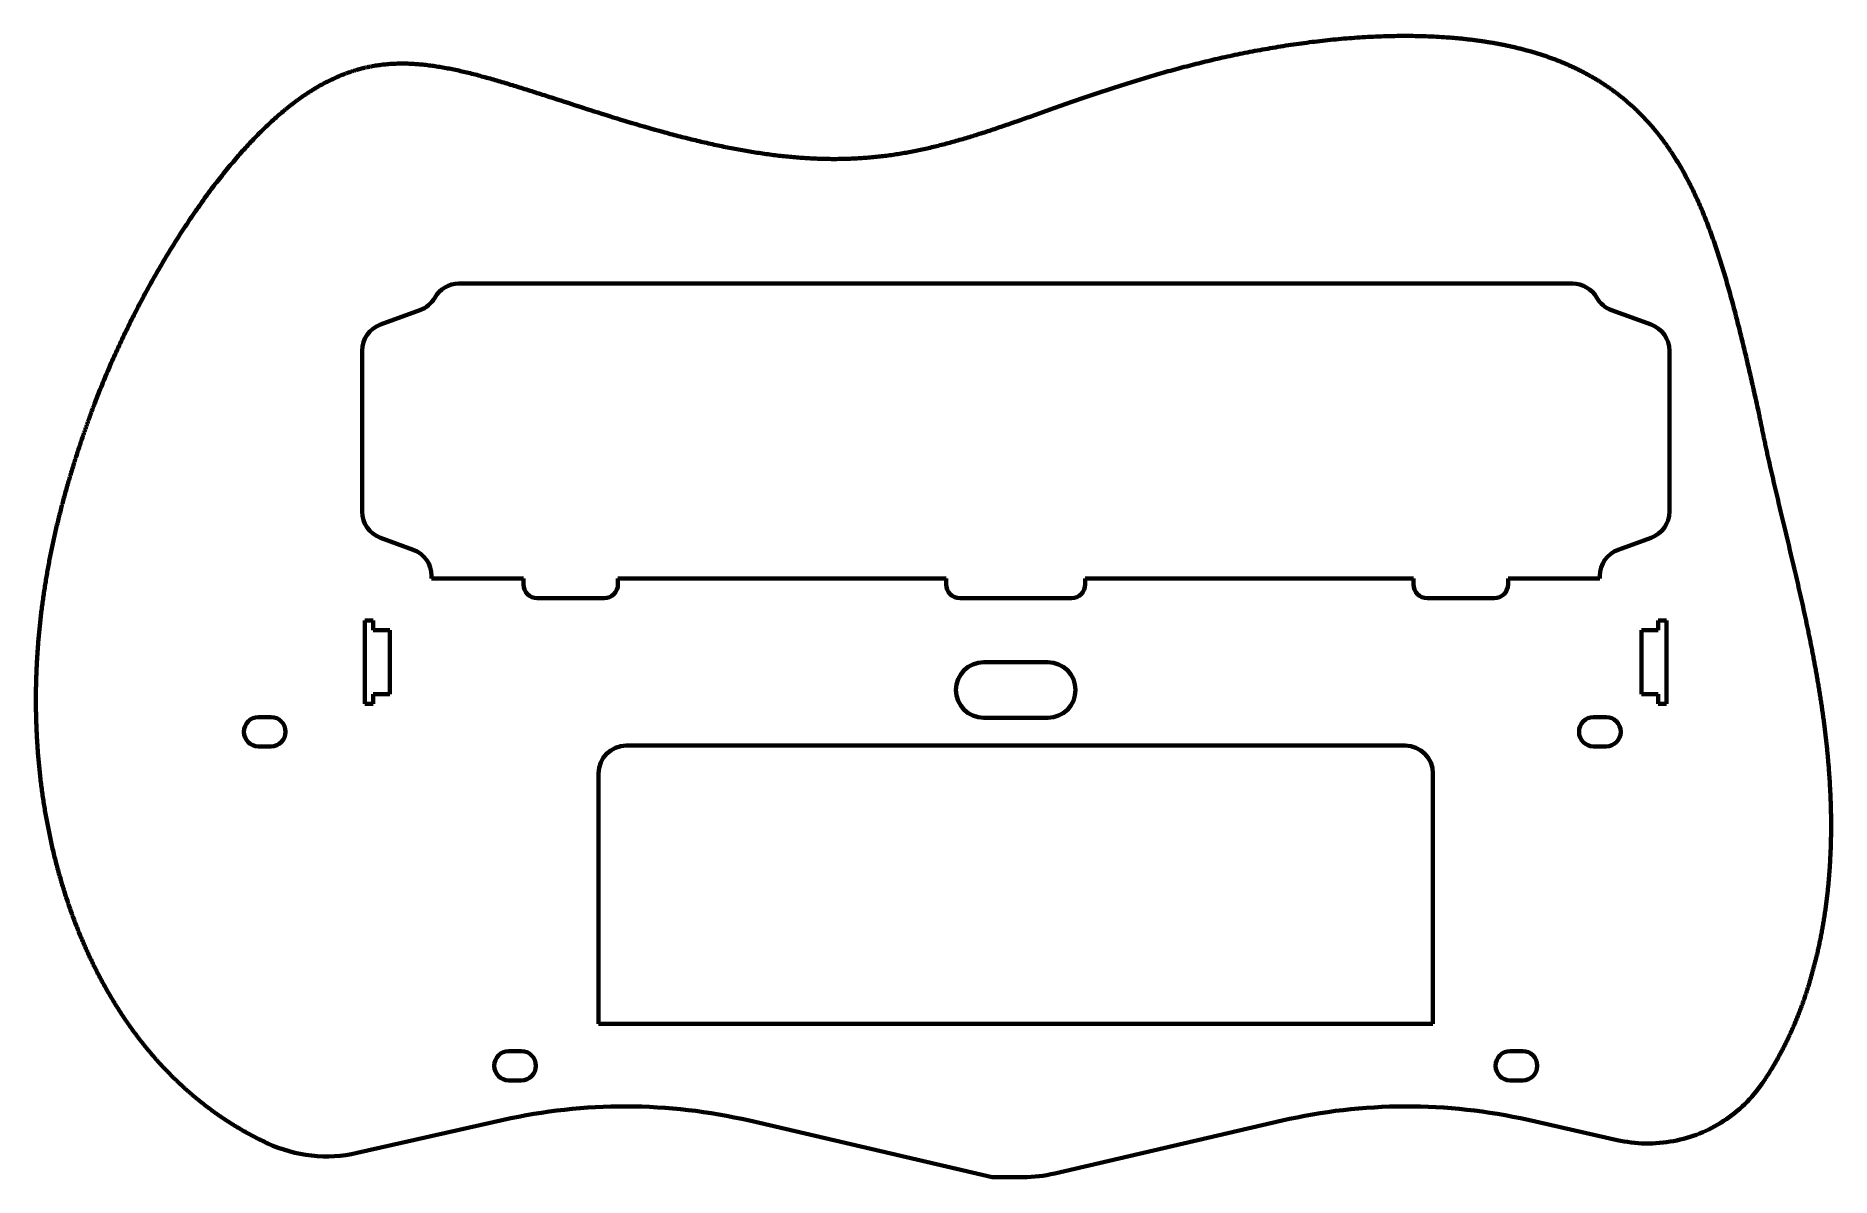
# Model space of a CAD drawing. Header units: millimetres. Extents: x -235 to 411, y -81 to 329.
import ezdxf

# ---------------------------------------------------------------- set-up
doc = ezdxf.new("R2010")
doc.units = ezdxf.units.MM
doc.header["$MEASUREMENT"] = 0
doc.layers.add('Visibile', color=7, linetype='Continuous', lineweight=0)

msp = doc.modelspace()

# ---------------------------------------------------------------- linework, layer by layer
at = {"layer": 'Visibile', "color": 7, "lineweight": 70}
for p, q in [((-82.54, 239.67), (317.87, 239.67)), ((-110.75, 224.96), (-96.51, 230.15)), ((331.84, 230.15), (346.09, 224.96)), ((-117.33, 157.77), (-117.33, 215.57)), ((352.67, 215.57), (352.67, 157.77)), ((-98.91, 144.06), (-110.75, 148.37)), ((346.09, 148.37), (334.25, 144.06)), ((-92.33, 133.67), (-92.33, 134.67)), ((-59.33, 133.67), (-92.33, 133.67)), ((-59.33, 131.67), (-59.33, 133.67)), ((-25.33, 133.67), (-25.33, 131.67)), ((92.67, 133.67), (23.67, 133.67)), ((92.67, 131.67), (92.67, 133.67)), ((142.67, 133.67), (142.67, 131.67)), ((260.67, 133.67), (217.67, 133.67)), ((260.67, 131.67), (260.67, 133.67)), ((294.67, 133.67), (294.67, 131.67)), ((327.67, 133.67), (294.67, 133.67)), ((327.67, 134.67), (327.67, 133.67)), ((-30.33, 126.67), (-54.33, 126.67)), ((137.67, 126.67), (97.67, 126.67)), ((289.67, 126.67), (265.67, 126.67)), ((-116.33, 88.67), (-116.33, 118.67)), ((-116.33, 118.67), (-113.33, 118.67)), ((-113.33, 118.67), (-113.33, 115.17)), ((348.67, 115.17), (348.67, 118.67)), ((348.67, 118.67), (351.67, 118.67)), ((351.67, 118.67), (351.67, 88.67)), ((-113.33, 115.17), (-107.33, 115.17)), ((-107.33, 115.17), (-107.33, 92.17)), ((342.67, 92.17), (342.67, 115.17)), ((342.67, 115.17), (348.67, 115.17)), ((106.17, 103.67), (129.17, 103.67)), ((-107.33, 92.17), (-113.33, 92.17)), ((-113.33, 92.17), (-113.33, 88.67)), ((348.67, 92.17), (342.67, 92.17)), ((348.67, 88.67), (348.67, 92.17)), ((-154.58, 83.92), (-150.08, 83.92)), ((-113.33, 88.67), (-116.33, 88.67)), ((325.42, 83.92), (329.92, 83.92)), ((351.67, 88.67), (348.67, 88.67)), ((129.17, 83.67), (106.17, 83.67)), ((-150.08, 73.42), (-154.58, 73.42)), ((-22.33, 73.67), (257.67, 73.67)), ((329.92, 73.42), (325.42, 73.42)), ((-32.33, -26.33), (-32.33, 63.67)), ((267.67, 63.67), (267.67, -26.33)), ((267.67, -26.33), (202.67, -26.33)), ((-64.58, -36.08), (-60.08, -36.08)), ((295.42, -36.08), (299.92, -36.08)), ((-60.08, -46.58), (-64.58, -46.58)), ((299.92, -46.58), (295.42, -46.58)), ((-119.14, -72.68), (-66.54, -60.8)), ((21.93, -61.06), (109.24, -81.33)), ((131.67, -80.04), (213.4, -61.06)), ((301.87, -60.8), (333.88, -68.03)), ((109.24, -81.33), (120.36, -81.33))]:
    msp.add_line(p, q, dxfattribs=at)
for points in [[(384.84, 193.12), (384.65, 193.98), (384.46, 194.84), (384.27, 195.7), (384.08, 196.56), (383.88, 197.42), (383.69, 198.27), (383.5, 199.13), (383.31, 199.98), (383.12, 200.83), (382.93, 201.68), (382.74, 202.53), (382.54, 203.38), (382.35, 204.22), (382.16, 205.07), (381.97, 205.91), (381.77, 206.75), (381.58, 207.59), (381.38, 208.43), (381.19, 209.27), (381, 210.11), (380.8, 210.94), (380.61, 211.78), (380.41, 212.61), (380.21, 213.44), (380.02, 214.27), (379.82, 215.09), (379.62, 215.92), (379.42, 216.75), (379.22, 217.57), (379.02, 218.39), (378.83, 219.21), (378.62, 220.03), (378.42, 220.84), (378.22, 221.66), (378.02, 222.47), (377.82, 223.29), (377.61, 224.1), (377.41, 224.9), (377.2, 225.71), (377, 226.52), (376.79, 227.32), (376.59, 228.12), (376.38, 228.92), (376.17, 229.72), (375.96, 230.52), (375.75, 231.32), (375.54, 232.11), (375.32, 232.9), (375.11, 233.69), (374.9, 234.48), (374.68, 235.26), (374.46, 236.05), (374.24, 236.83), (374.03, 237.61), (373.81, 238.39), (373.58, 239.17), (373.36, 239.94), (373.14, 240.72), (372.91, 241.49), (372.69, 242.26), (372.46, 243.02), (372.23, 243.79), (372, 244.55), (371.77, 245.31), (371.53, 246.07), (371.3, 246.83), (371.06, 247.58), (370.82, 248.33), (370.58, 249.08), (370.34, 249.83), (370.09, 250.58), (369.85, 251.32), (369.6, 252.06), (369.35, 252.8), (369.1, 253.54), (368.85, 254.27), (368.59, 255.01), (368.34, 255.74), (368.08, 256.46), (367.82, 257.19), (367.56, 257.91), (367.29, 258.63), (367.02, 259.35), (366.75, 260.06), (366.48, 260.78), (366.21, 261.49), (365.93, 262.19), (365.65, 262.9), (365.37, 263.6), (365.09, 264.3), (364.8, 265), (364.51, 265.69), (364.22, 266.38), (363.93, 267.07), (363.63, 267.76), (363.33, 268.44), (363.03, 269.12), (362.73, 269.8), (362.42, 270.47), (362.11, 271.15), (361.8, 271.82), (361.48, 272.48), (361.16, 273.15), (360.84, 273.81), (360.52, 274.46), (360.19, 275.12), (359.86, 275.77), (359.53, 276.42), (359.19, 277.06), (358.85, 277.7), (358.51, 278.34), (358.16, 278.98), (357.81, 279.61), (357.46, 280.24), (357.1, 280.87), (356.74, 281.49), (356.38, 282.11), (356.01, 282.73), (355.64, 283.34), (355.27, 283.95), (354.89, 284.56), (354.51, 285.16), (354.32, 285.46), (354.13, 285.76), (353.93, 286.06), (353.74, 286.36), (353.54, 286.65), (353.35, 286.95), (353.15, 287.24), (352.95, 287.54), (352.75, 287.83), (352.55, 288.12), (352.35, 288.42), (352.15, 288.71), (351.95, 289), (351.74, 289.28), (351.54, 289.57), (351.33, 289.86), (351.12, 290.15), (350.92, 290.43), (350.71, 290.72), (350.5, 291), (350.29, 291.28), (350.08, 291.56), (349.86, 291.85), (349.65, 292.13), (349.44, 292.4), (349.22, 292.68), (349, 292.96), (348.79, 293.24), (348.57, 293.51), (348.35, 293.79), (348.13, 294.06), (347.91, 294.33), (347.68, 294.6), (347.46, 294.87), (347.23, 295.14), (347.01, 295.41), (346.78, 295.68), (346.55, 295.95), (346.33, 296.21), (346.1, 296.48), (345.86, 296.74), (345.63, 297.01), (345.4, 297.27), (345.17, 297.53), (344.93, 297.79), (344.69, 298.05), (344.46, 298.31), (344.22, 298.56), (343.98, 298.82), (343.74, 299.08), (343.5, 299.33), (343.25, 299.58), (343.01, 299.84), (342.77, 300.09), (342.52, 300.34), (342.27, 300.59), (342.02, 300.84), (341.77, 301.08), (341.52, 301.33), (341.27, 301.57), (341.02, 301.82), (340.77, 302.06), (340.51, 302.3), (340.26, 302.55), (340, 302.79), (339.74, 303.03), (339.48, 303.26), (339.22, 303.5), (338.96, 303.74), (338.7, 303.97), (338.43, 304.21), (338.17, 304.44), (337.9, 304.67), (337.64, 304.9), (337.37, 305.13), (337.1, 305.36), (336.83, 305.59), (336.55, 305.82), (336.28, 306.04), (336.01, 306.27), (335.73, 306.49), (335.46, 306.71), (335.18, 306.94), (334.9, 307.16), (334.62, 307.38), (334.34, 307.59), (334.06, 307.81), (333.77, 308.03), (333.49, 308.24), (333.2, 308.46), (332.92, 308.67), (332.63, 308.88), (332.34, 309.09), (332.05, 309.3), (331.76, 309.51), (331.46, 309.72), (331.17, 309.93), (330.87, 310.13), (330.58, 310.34), (330.28, 310.54), (329.98, 310.74), (329.68, 310.94), (329.38, 311.14), (329.08, 311.34), (328.77, 311.54), (328.47, 311.74), (328.16, 311.93), (327.85, 312.13), (327.55, 312.32), (327.24, 312.51), (326.92, 312.7), (326.61, 312.89), (326.3, 313.08), (325.98, 313.27), (325.67, 313.46), (325.35, 313.64), (325.03, 313.83), (324.71, 314.01), (324.39, 314.19), (324.07, 314.38), (323.75, 314.56), (323.42, 314.73), (323.1, 314.91), (322.77, 315.09), (322.44, 315.26), (322.11, 315.44), (321.78, 315.61), (321.45, 315.78), (321.12, 315.96), (320.79, 316.13), (320.45, 316.29), (320.11, 316.46), (319.78, 316.63), (319.44, 316.79), (319.1, 316.96), (318.76, 317.12), (318.41, 317.28), (318.07, 317.44), (317.72, 317.6), (317.38, 317.76), (317.03, 317.92), (316.68, 318.08), (316.33, 318.23), (315.98, 318.38), (315.63, 318.54), (315.27, 318.69), (314.92, 318.84), (314.56, 318.99), (314.21, 319.14), (313.85, 319.28), (313.49, 319.43), (313.13, 319.57), (312.77, 319.72), (312.4, 319.86), (312.04, 320), (311.67, 320.14), (311.31, 320.28), (310.94, 320.42), (310.57, 320.55), (310.2, 320.69), (309.83, 320.82), (309.45, 320.96), (309.08, 321.09), (308.71, 321.22), (308.33, 321.35), (307.95, 321.48), (307.57, 321.6), (307.19, 321.73), (306.81, 321.85), (306.43, 321.98), (306.05, 322.1), (305.66, 322.22), (305.28, 322.34), (304.89, 322.46), (304.5, 322.58), (304.11, 322.7), (303.72, 322.81), (303.33, 322.93), (302.94, 323.04), (302.55, 323.15), (302.15, 323.26), (301.76, 323.37), (301.36, 323.48), (300.96, 323.59), (300.56, 323.69), (300.16, 323.8), (299.76, 323.9), (299.36, 324.01), (298.96, 324.11), (298.55, 324.21), (298.15, 324.31), (297.74, 324.41), (297.33, 324.5), (296.93, 324.6), (296.52, 324.69), (296.1, 324.79), (295.69, 324.88), (295.28, 324.97), (294.87, 325.06), (294.45, 325.15), (294.04, 325.24), (293.62, 325.32), (293.2, 325.41), (292.78, 325.49), (292.36, 325.58), (291.94, 325.66), (291.52, 325.74), (291.1, 325.82), (290.67, 325.9), (290.25, 325.97), (289.82, 326.05), (289.4, 326.13), (288.97, 326.2), (288.54, 326.27), (288.11, 326.34), (287.68, 326.42), (287.25, 326.48), (286.82, 326.55), (286.38, 326.62), (285.95, 326.69), (285.52, 326.75), (285.08, 326.82), (284.64, 326.88), (284.21, 326.94), (283.77, 327), (283.33, 327.06), (282.89, 327.12), (282.45, 327.18), (282.01, 327.23), (281.56, 327.29), (281.12, 327.34), (280.68, 327.39), (280.23, 327.44), (279.79, 327.49), (279.34, 327.54), (278.89, 327.59), (278.44, 327.64), (278, 327.69), (277.55, 327.73), (277.1, 327.77), (276.65, 327.82), (276.19, 327.86), (275.74, 327.9), (275.29, 327.94), (274.83, 327.98), (274.38, 328.02), (273.93, 328.05), (273.47, 328.09), (273.01, 328.12), (272.56, 328.15), (271.64, 328.22), (270.72, 328.28), (269.8, 328.33), (268.88, 328.38), (267.95, 328.43), (267.02, 328.47), (266.09, 328.51), (265.16, 328.54), (264.23, 328.57), (263.29, 328.6), (262.35, 328.62), (261.41, 328.64), (260.47, 328.65), (259.53, 328.66), (258.58, 328.67), (257.64, 328.67), (256.69, 328.67), (255.74, 328.66), (254.79, 328.65), (253.84, 328.64), (252.89, 328.62), (251.94, 328.6), (250.98, 328.57), (250.03, 328.55), (249.07, 328.51), (248.11, 328.48), (247.16, 328.44), (246.2, 328.39), (245.24, 328.35), (244.28, 328.3), (243.32, 328.24), (242.36, 328.19), (241.4, 328.13), (240.44, 328.06), (239.48, 328), (238.52, 327.92), (237.56, 327.85), (236.6, 327.77), (235.65, 327.69), (234.69, 327.61), (233.73, 327.52), (232.77, 327.43), (231.81, 327.34), (230.86, 327.24), (229.9, 327.14), (228.94, 327.04), (227.99, 326.94), (227.04, 326.83), (226.08, 326.72), (225.13, 326.6), (224.18, 326.49), (223.23, 326.37), (222.28, 326.24), (221.34, 326.12), (220.39, 325.99), (219.45, 325.86), (218.5, 325.73), (217.56, 325.59), (216.62, 325.45), (215.69, 325.31), (214.75, 325.17), (213.81, 325.02), (212.88, 324.87), (211.95, 324.72), (211.02, 324.57), (210.09, 324.41), (209.17, 324.25), (208.24, 324.09), (207.32, 323.93), (206.4, 323.77), (205.49, 323.6), (204.57, 323.43), (203.66, 323.26), (202.75, 323.09), (201.84, 322.91), (200.94, 322.73), (200.03, 322.55), (199.13, 322.37), (198.23, 322.19), (197.34, 322.01), (196.44, 321.82), (195.55, 321.63), (194.66, 321.44), (193.78, 321.25), (192.89, 321.05), (192.01, 320.86), (191.13, 320.66), (190.26, 320.46), (189.38, 320.26), (188.51, 320.06), (187.65, 319.85), (186.78, 319.65), (185.92, 319.44), (185.06, 319.23), (184.2, 319.02), (183.35, 318.81), (182.5, 318.6), (181.65, 318.38), (180.8, 318.17), (179.96, 317.95), (179.12, 317.74), (178.28, 317.52), (177.44, 317.3), (176.61, 317.07), (175.78, 316.85), (174.96, 316.63), (174.13, 316.4), (173.31, 316.18), (172.49, 315.95), (171.68, 315.72), (170.87, 315.5), (170.06, 315.27), (169.25, 315.04), (168.45, 314.8), (167.65, 314.57), (166.85, 314.34), (166.05, 314.11), (165.26, 313.87), (164.47, 313.64), (163.68, 313.4), (162.9, 313.16), (162.12, 312.93), (161.34, 312.69), (160.57, 312.45), (159.79, 312.21), (159.02, 311.97), (158.25, 311.73), (157.49, 311.49), (156.73, 311.25), (155.97, 311.01), (155.21, 310.77), (154.46, 310.53), (153.71, 310.29), (152.96, 310.04), (152.22, 309.8), (151.47, 309.56), (150.73, 309.31), (150, 309.07), (149.26, 308.83), (148.53, 308.58), (147.8, 308.34), (147.07, 308.1), (146.35, 307.85), (145.63, 307.61), (144.91, 307.37), (144.19, 307.12), (143.48, 306.88), (142.77, 306.64), (142.06, 306.39), (141.35, 306.15), (140.65, 305.91), (139.95, 305.67), (139.25, 305.42), (138.55, 305.18), (137.86, 304.94), (137.17, 304.7), (136.48, 304.46), (135.79, 304.22), (135.1, 303.98), (134.42, 303.74), (133.74, 303.5), (133.07, 303.26), (132.39, 303.02), (131.72, 302.78), (131.05, 302.55), (130.38, 302.31), (129.71, 302.08), (129.05, 301.84), (128.39, 301.61), (127.73, 301.37), (127.07, 301.14), (126.41, 300.91), (125.76, 300.68), (125.11, 300.45), (124.46, 300.22), (123.81, 299.99), (123.17, 299.76), (122.52, 299.53), (121.88, 299.31), (121.24, 299.08), (120.6, 298.86), (119.97, 298.63), (119.33, 298.41), (118.7, 298.19), (118.07, 297.97), (117.44, 297.75), (116.81, 297.53), (116.19, 297.32), (115.56, 297.1), (114.94, 296.89), (114.32, 296.67), (113.7, 296.46), (113.08, 296.25), (112.47, 296.04), (111.85, 295.83), (111.24, 295.63), (110.63, 295.42), (110.01, 295.22), (109.41, 295.01), (108.8, 294.81), (108.19, 294.61), (107.58, 294.41), (106.98, 294.22), (106.38, 294.02), (105.78, 293.83), (105.17, 293.63), (104.58, 293.44), (103.98, 293.25), (103.38, 293.07), (102.78, 292.88), (102.19, 292.69), (101.59, 292.51), (101, 292.33), (100.41, 292.15), (99.81, 291.97), (99.22, 291.8), (98.63, 291.62), (98.04, 291.45), (97.45, 291.28), (96.87, 291.11), (96.28, 290.94), (95.69, 290.77), (95.1, 290.61), (94.52, 290.45), (93.93, 290.29), (93.35, 290.13), (92.77, 289.97), (92.18, 289.82), (91.6, 289.67), (91.02, 289.52), (90.43, 289.37), (89.85, 289.22), (89.27, 289.07), (88.69, 288.93), (88.11, 288.79), (87.52, 288.65), (86.94, 288.52), (86.36, 288.38), (85.78, 288.25), (85.2, 288.12), (84.62, 287.99), (84.04, 287.86), (83.46, 287.74), (82.88, 287.62), (82.3, 287.5), (81.72, 287.38), (81.14, 287.26), (80.56, 287.15), (79.97, 287.04), (79.39, 286.93), (78.81, 286.82), (78.23, 286.72), (77.65, 286.62), (77.07, 286.52), (76.48, 286.42), (75.9, 286.32), (75.32, 286.23), (74.73, 286.14), (74.15, 286.05), (73.57, 285.96), (72.98, 285.88), (72.4, 285.8), (71.81, 285.72), (71.22, 285.64), (70.64, 285.57), (70.05, 285.49), (69.46, 285.42), (68.87, 285.36), (68.28, 285.29), (67.69, 285.23), (67.1, 285.17), (66.51, 285.11), (65.92, 285.05), (65.33, 285), (64.73, 284.95), (64.14, 284.9), (63.54, 284.85), (62.95, 284.81), (62.35, 284.77), (61.75, 284.73), (61.15, 284.69), (60.56, 284.66), (59.96, 284.63), (59.35, 284.6), (58.75, 284.57), (58.15, 284.55), (57.55, 284.53), (56.94, 284.51), (56.34, 284.49), (55.73, 284.47), (55.12, 284.46), (54.51, 284.45), (53.9, 284.45), (53.29, 284.44), (52.68, 284.44), (52.07, 284.44), (51.45, 284.44), (50.84, 284.45), (50.22, 284.45), (49.61, 284.46), (48.99, 284.48), (48.37, 284.49), (47.75, 284.51), (47.13, 284.53), (46.51, 284.55), (45.88, 284.58), (45.26, 284.6), (44.63, 284.63), (44.01, 284.66), (43.38, 284.7), (42.75, 284.73), (42.12, 284.77), (41.49, 284.82), (40.86, 284.86), (40.22, 284.91), (39.59, 284.95), (38.95, 285), (38.32, 285.06), (37.68, 285.11), (37.04, 285.17), (36.4, 285.23), (35.76, 285.29), (35.12, 285.36), (34.47, 285.43), (33.83, 285.5), (33.18, 285.57), (32.53, 285.64), (31.89, 285.72), (31.24, 285.8), (30.59, 285.88), (29.94, 285.96), (29.29, 286.05), (28.63, 286.14), (27.98, 286.23), (27.32, 286.32), (26.67, 286.41), (26.01, 286.51), (25.35, 286.61), (24.69, 286.71), (24.03, 286.81), (23.37, 286.92), (22.71, 287.02), (22.05, 287.13), (21.38, 287.24), (20.72, 287.36), (20.05, 287.47), (19.39, 287.59), (18.72, 287.71), (18.05, 287.83), (17.38, 287.96), (16.71, 288.08), (16.04, 288.21), (15.37, 288.34), (14.7, 288.47), (14.02, 288.61), (13.35, 288.74), (12.67, 288.88), (12, 289.02), (11.32, 289.16), (10.65, 289.3), (9.97, 289.45), (9.29, 289.59), (8.61, 289.74), (7.93, 289.89), (7.25, 290.04), (6.57, 290.2), (5.89, 290.35), (5.21, 290.51), (4.53, 290.67), (3.85, 290.83), (3.16, 290.99), (2.48, 291.16), (1.8, 291.32), (1.11, 291.49), (0.43, 291.66), (-0.26, 291.83), (-0.94, 292), (-1.63, 292.17), (-2.31, 292.35), (-3, 292.52), (-3.69, 292.7), (-4.37, 292.88), (-5.06, 293.06), (-5.75, 293.24), (-6.43, 293.43), (-7.12, 293.61), (-7.81, 293.8), (-8.5, 293.98), (-9.19, 294.17), (-10.56, 294.55), (-11.94, 294.93), (-13.31, 295.32), (-14.69, 295.72), (-16.07, 296.11), (-17.44, 296.52), (-18.81, 296.92), (-20.19, 297.33), (-21.56, 297.74), (-22.93, 298.15), (-24.3, 298.57), (-25.67, 298.99), (-27.04, 299.41), (-28.4, 299.84), (-29.76, 300.26), (-31.12, 300.69), (-32.48, 301.12), (-33.84, 301.55), (-35.19, 301.98), (-36.54, 302.41), (-37.89, 302.84), (-39.23, 303.27), (-40.57, 303.71), (-41.9, 304.14), (-43.24, 304.57), (-44.57, 305), (-45.89, 305.43), (-47.21, 305.85), (-48.53, 306.28), (-49.18, 306.49), (-49.84, 306.7), (-50.49, 306.91), (-51.14, 307.12), (-51.8, 307.33), (-52.45, 307.54), (-53.1, 307.75), (-53.74, 307.96), (-54.39, 308.16), (-55.04, 308.37), (-55.68, 308.57), (-56.32, 308.78), (-56.96, 308.98), (-57.6, 309.18), (-58.24, 309.38), (-58.88, 309.58), (-59.52, 309.78), (-60.15, 309.98), (-60.78, 310.18), (-61.41, 310.37), (-62.05, 310.57), (-62.67, 310.76), (-63.3, 310.96), (-63.93, 311.15), (-64.55, 311.34), (-65.17, 311.52), (-65.8, 311.71), (-66.42, 311.9), (-67.03, 312.08), (-67.65, 312.26), (-68.27, 312.44), (-68.88, 312.62), (-69.49, 312.8), (-70.1, 312.97), (-70.71, 313.15), (-71.32, 313.32), (-71.93, 313.49), (-72.53, 313.66), (-73.14, 313.83), (-73.74, 313.99), (-74.34, 314.15), (-74.93, 314.31), (-75.53, 314.47), (-76.13, 314.63), (-76.72, 314.78), (-77.31, 314.93), (-77.9, 315.08), (-78.49, 315.23), (-79.08, 315.38), (-79.67, 315.52), (-80.25, 315.66), (-80.83, 315.8), (-81.42, 315.93), (-82, 316.06), (-82.57, 316.19), (-83.15, 316.32), (-83.73, 316.44), (-84.3, 316.57), (-84.87, 316.68), (-85.45, 316.8), (-86.02, 316.91), (-86.58, 317.02), (-87.15, 317.13), (-87.72, 317.24), (-88.28, 317.34), (-88.84, 317.43), (-89.4, 317.53), (-89.96, 317.62), (-90.52, 317.71), (-91.08, 317.79), (-91.64, 317.88), (-92.19, 317.95), (-92.75, 318.03), (-93.3, 318.1), (-93.85, 318.17), (-94.4, 318.23), (-94.95, 318.29), (-95.5, 318.35), (-96.04, 318.4), (-96.59, 318.45), (-97.13, 318.5), (-97.67, 318.54), (-98.22, 318.58), (-98.76, 318.61), (-99.3, 318.64), (-99.83, 318.67), (-100.37, 318.69), (-100.91, 318.71), (-101.44, 318.72), (-101.98, 318.73), (-102.51, 318.73), (-103.04, 318.74), (-103.58, 318.73), (-104.11, 318.73), (-104.64, 318.71), (-105.17, 318.7), (-105.69, 318.68), (-106.22, 318.65), (-106.75, 318.62), (-107.27, 318.59), (-107.8, 318.55), (-108.32, 318.51), (-108.85, 318.46), (-109.37, 318.41), (-109.89, 318.35), (-110.41, 318.29), (-110.93, 318.22), (-111.46, 318.15), (-111.97, 318.07), (-112.49, 317.99), (-113.01, 317.9), (-113.53, 317.81), (-114.05, 317.72), (-114.31, 317.67), (-114.57, 317.62), (-114.82, 317.56), (-115.08, 317.51), (-115.34, 317.46), (-115.6, 317.4), (-115.86, 317.34), (-116.11, 317.28), (-116.37, 317.22), (-116.63, 317.16), (-116.89, 317.1), (-117.14, 317.04), (-117.4, 316.97), (-117.66, 316.91), (-117.92, 316.84), (-118.17, 316.77), (-118.43, 316.7), (-118.69, 316.63), (-118.94, 316.56), (-119.2, 316.48), (-119.46, 316.41), (-119.71, 316.33), (-119.97, 316.25), (-120.23, 316.17), (-120.48, 316.09), (-120.74, 316.01), (-121, 315.93), (-121.25, 315.84), (-121.51, 315.76), (-121.76, 315.67), (-122.02, 315.58), (-122.28, 315.49), (-122.53, 315.4), (-122.79, 315.31), (-123.04, 315.22), (-123.3, 315.12), (-123.55, 315.03), (-123.81, 314.93), (-124.06, 314.83), (-124.32, 314.73), (-124.58, 314.63), (-124.83, 314.53), (-125.09, 314.42), (-125.34, 314.32), (-125.6, 314.21), (-125.85, 314.1), (-126.11, 313.99), (-126.36, 313.88), (-126.62, 313.77), (-126.87, 313.65), (-127.13, 313.54), (-127.38, 313.42), (-127.64, 313.31), (-127.89, 313.19), (-128.15, 313.07), (-128.4, 312.95), (-128.66, 312.82), (-128.91, 312.7), (-129.17, 312.57), (-129.42, 312.45), (-129.68, 312.32), (-129.93, 312.19), (-130.19, 312.06), (-130.44, 311.93), (-130.7, 311.79), (-130.95, 311.66), (-131.2, 311.52), (-131.46, 311.38), (-131.71, 311.24), (-131.97, 311.1), (-132.22, 310.96), (-132.48, 310.82), (-132.73, 310.68), (-132.99, 310.53), (-133.24, 310.38), (-133.5, 310.23), (-133.75, 310.08), (-134, 309.93), (-134.26, 309.78), (-134.51, 309.63), (-134.77, 309.47), (-135.02, 309.32), (-135.28, 309.16), (-135.53, 309), (-135.79, 308.84), (-136.04, 308.68), (-136.29, 308.52), (-136.55, 308.35), (-136.8, 308.19), (-137.06, 308.02), (-137.31, 307.85), (-137.57, 307.68), (-137.82, 307.51), (-138.07, 307.34), (-138.33, 307.16), (-138.58, 306.99), (-138.84, 306.81), (-139.09, 306.64), (-139.35, 306.46), (-139.6, 306.28), (-139.85, 306.1), (-140.11, 305.91), (-140.36, 305.73), (-140.62, 305.54), (-140.87, 305.36), (-141.12, 305.17), (-141.38, 304.98), (-141.63, 304.79), (-141.89, 304.6), (-142.14, 304.41), (-142.39, 304.21), (-142.65, 304.02), (-142.9, 303.82), (-143.15, 303.62), (-143.41, 303.42), (-143.66, 303.22), (-143.92, 303.02), (-144.17, 302.82), (-144.42, 302.61), (-144.68, 302.41), (-144.93, 302.2), (-145.18, 301.99), (-145.44, 301.78), (-145.69, 301.57), (-146.2, 301.15), (-146.7, 300.72), (-147.21, 300.28), (-147.71, 299.84), (-148.22, 299.4), (-148.73, 298.95), (-149.23, 298.5), (-149.74, 298.04), (-150.24, 297.57), (-150.75, 297.1), (-151.25, 296.63), (-151.76, 296.15), (-152.26, 295.67), (-152.76, 295.18), (-153.27, 294.69), (-153.77, 294.2), (-154.27, 293.69), (-154.77, 293.19), (-155.27, 292.68), (-155.78, 292.16), (-156.28, 291.65), (-156.78, 291.12), (-157.28, 290.6), (-157.78, 290.06), (-158.28, 289.53), (-158.78, 288.99), (-159.27, 288.44), (-159.77, 287.89), (-160.27, 287.34), (-160.77, 286.78), (-161.26, 286.22), (-161.76, 285.66), (-162.25, 285.09), (-162.75, 284.52), (-163.24, 283.94), (-163.73, 283.36), (-164.23, 282.77), (-164.72, 282.19), (-165.21, 281.59), (-165.7, 281), (-166.19, 280.4), (-166.68, 279.79), (-167.17, 279.19), (-167.66, 278.57), (-168.14, 277.96), (-168.63, 277.34), (-169.12, 276.72), (-169.6, 276.1), (-170.09, 275.47), (-170.57, 274.83), (-171.05, 274.2), (-171.53, 273.56), (-172.01, 272.92), (-172.49, 272.27), (-172.97, 271.63), (-173.45, 270.97), (-173.93, 270.32), (-174.4, 269.66), (-174.88, 269), (-175.35, 268.34), (-175.83, 267.67), (-176.3, 267), (-176.77, 266.33), (-177.24, 265.65), (-177.71, 264.97), (-178.17, 264.29), (-178.64, 263.61), (-179.11, 262.92), (-179.57, 262.23), (-180.03, 261.54), (-180.5, 260.84), (-180.96, 260.15), (-181.42, 259.45), (-181.88, 258.74), (-182.33, 258.04), (-182.79, 257.33), (-183.24, 256.62), (-183.7, 255.91), (-184.15, 255.2), (-184.6, 254.48), (-185.05, 253.76), (-185.5, 253.04), (-185.94, 252.32), (-186.39, 251.59), (-186.83, 250.87), (-187.27, 250.14), (-187.71, 249.41), (-188.15, 248.68), (-188.59, 247.94), (-189.03, 247.2), (-189.46, 246.47), (-189.9, 245.73), (-190.33, 244.98), (-190.76, 244.24), (-191.19, 243.49), (-191.61, 242.75), (-192.04, 242), (-192.46, 241.25), (-192.88, 240.5), (-193.3, 239.74), (-193.72, 238.99), (-194.14, 238.23), (-194.55, 237.48), (-194.97, 236.72), (-195.38, 235.96), (-195.79, 235.2), (-196.19, 234.44), (-196.6, 233.67), (-197, 232.91), (-197.41, 232.14), (-197.81, 231.38), (-198.2, 230.61), (-198.6, 229.84), (-199, 229.07), (-199.39, 228.3), (-199.78, 227.53), (-200.17, 226.75), (-200.55, 225.98), (-200.94, 225.21), (-201.32, 224.43), (-201.7, 223.66), (-202.08, 222.88), (-202.46, 222.1), (-202.83, 221.32), (-203.2, 220.55), (-203.57, 219.77), (-203.94, 218.99), (-204.31, 218.21), (-204.67, 217.43), (-205.03, 216.65), (-205.39, 215.86), (-205.75, 215.08), (-206.1, 214.3), (-206.45, 213.52), (-206.81, 212.73), (-207.15, 211.95), (-207.5, 211.17), (-207.84, 210.38), (-208.18, 209.6), (-208.52, 208.81), (-208.86, 208.03), (-209.19, 207.24), (-209.53, 206.46), (-209.86, 205.67), (-210.18, 204.89), (-210.51, 204.1), (-210.83, 203.32), (-211.15, 202.53), (-211.47, 201.75), (-211.79, 200.96), (-212.1, 200.18), (-212.41, 199.39), (-212.72, 198.6), (-213.02, 197.82), (-213.33, 197.03)], [(-213.33, 197.03), (-213.51, 196.53), (-213.7, 196.03), (-213.89, 195.53), (-214.07, 195.03), (-214.26, 194.53), (-214.44, 194.02), (-214.63, 193.52), (-214.81, 193.02), (-214.99, 192.51), (-215.18, 192.01), (-215.36, 191.5), (-215.54, 191), (-215.72, 190.49), (-215.9, 189.98), (-216.08, 189.47), (-216.26, 188.96), (-216.44, 188.45), (-216.62, 187.94), (-216.8, 187.43), (-216.98, 186.92), (-217.16, 186.41), (-217.33, 185.9), (-217.51, 185.39), (-217.69, 184.87), (-217.86, 184.36), (-218.04, 183.84), (-218.21, 183.33), (-218.39, 182.81), (-218.56, 182.3), (-218.73, 181.78), (-218.9, 181.26), (-219.07, 180.74), (-219.25, 180.22), (-219.42, 179.7), (-219.59, 179.18), (-219.75, 178.66), (-219.92, 178.14), (-220.09, 177.62), (-220.26, 177.1), (-220.42, 176.57), (-220.59, 176.05), (-220.76, 175.52), (-220.92, 175), (-221.08, 174.47), (-221.25, 173.95), (-221.41, 173.42), (-221.57, 172.89), (-221.73, 172.36), (-221.89, 171.83), (-222.05, 171.3), (-222.21, 170.77), (-222.37, 170.24), (-222.53, 169.71), (-222.68, 169.18), (-222.84, 168.64), (-222.99, 168.11), (-223.15, 167.58), (-223.3, 167.04), (-223.46, 166.51), (-223.61, 165.97), (-223.76, 165.43), (-223.91, 164.9), (-224.06, 164.36), (-224.21, 163.82), (-224.36, 163.28), (-224.5, 162.74), (-224.65, 162.2), (-224.8, 161.66), (-224.94, 161.12), (-225.09, 160.57), (-225.23, 160.03), (-225.37, 159.49), (-225.51, 158.94), (-225.65, 158.4), (-225.79, 157.85), (-225.93, 157.31), (-226.07, 156.76), (-226.21, 156.21), (-226.34, 155.66), (-226.48, 155.12), (-226.61, 154.57), (-226.75, 154.02), (-226.88, 153.47), (-227.01, 152.91), (-227.14, 152.36), (-227.27, 151.81), (-227.4, 151.26), (-227.53, 150.7), (-227.65, 150.15), (-227.78, 149.59), (-227.9, 149.04), (-228.03, 148.48), (-228.15, 147.93), (-228.27, 147.37), (-228.39, 146.81), (-228.51, 146.25), (-228.63, 145.69), (-228.75, 145.13), (-228.87, 144.57), (-228.98, 144.01), (-229.1, 143.45), (-229.21, 142.89), (-229.32, 142.32), (-229.44, 141.76), (-229.55, 141.2), (-229.66, 140.63), (-229.77, 140.07), (-229.87, 139.5), (-229.98, 138.94), (-230.09, 138.37), (-230.19, 137.8), (-230.29, 137.23), (-230.39, 136.66), (-230.5, 136.1), (-230.6, 135.53), (-230.69, 134.95), (-230.79, 134.38), (-230.89, 133.81), (-230.98, 133.24), (-231.08, 132.67), (-231.17, 132.1), (-231.26, 131.52), (-231.35, 130.95), (-231.44, 130.37), (-231.53, 129.8), (-231.62, 129.22), (-231.71, 128.65), (-231.79, 128.07), (-231.88, 127.49), (-231.96, 126.91), (-232.04, 126.33), (-232.12, 125.76), (-232.2, 125.18), (-232.28, 124.6), (-232.35, 124.02), (-232.43, 123.43), (-232.5, 122.85), (-232.58, 122.27), (-232.65, 121.69), (-232.72, 121.11), (-232.79, 120.52), (-232.86, 119.94), (-232.92, 119.35), (-232.99, 118.77), (-233.05, 118.18), (-233.12, 117.6), (-233.18, 117.01), (-233.24, 116.42), (-233.3, 115.84), (-233.36, 115.25), (-233.42, 114.66), (-233.47, 114.07), (-233.52, 113.48), (-233.58, 112.9), (-233.63, 112.31), (-233.68, 111.72), (-233.73, 111.12), (-233.78, 110.53), (-233.82, 109.94), (-233.87, 109.35), (-233.91, 108.76), (-233.95, 108.17), (-234, 107.57), (-234.04, 106.98), (-234.07, 106.39), (-234.11, 105.79), (-234.15, 105.2), (-234.18, 104.6), (-234.21, 104.01), (-234.25, 103.41), (-234.28, 102.81), (-234.31, 102.22), (-234.33, 101.62), (-234.36, 101.03), (-234.38, 100.43), (-234.41, 99.83), (-234.43, 99.23), (-234.45, 98.63), (-234.47, 98.04), (-234.49, 97.44), (-234.5, 96.84), (-234.52, 96.24), (-234.53, 95.64), (-234.55, 95.04), (-234.56, 94.44), (-234.57, 93.84), (-234.57, 93.24), (-234.58, 92.64), (-234.59, 92.03), (-234.59, 91.43), (-234.59, 90.83), (-234.59, 90.23), (-234.59, 89.63), (-234.59, 89.03), (-234.59, 88.42), (-234.58, 87.82), (-234.58, 87.22), (-234.57, 86.61), (-234.56, 86.01), (-234.55, 85.41), (-234.54, 84.8), (-234.52, 84.2), (-234.51, 83.6), (-234.49, 82.99), (-234.47, 82.39), (-234.45, 81.78), (-234.43, 81.18), (-234.41, 80.57), (-234.39, 79.97), (-234.36, 79.36), (-234.33, 78.76), (-234.3, 78.15), (-234.27, 77.55), (-234.24, 76.94), (-234.21, 76.34), (-234.18, 75.73), (-234.14, 75.13), (-234.1, 74.52), (-234.06, 73.92), (-234.02, 73.31), (-233.98, 72.7), (-233.94, 72.1), (-233.89, 71.49), (-233.84, 70.89), (-233.8, 70.28), (-233.75, 69.68), (-233.7, 69.07), (-233.64, 68.46), (-233.59, 67.86), (-233.53, 67.25), (-233.47, 66.65), (-233.42, 66.04), (-233.35, 65.44), (-233.29, 64.83), (-233.23, 64.23), (-233.16, 63.62), (-233.1, 63.02), (-233.03, 62.41), (-232.96, 61.81), (-232.89, 61.2), (-232.81, 60.6), (-232.74, 59.99), (-232.66, 59.39), (-232.58, 58.78), (-232.51, 58.18), (-232.42, 57.58), (-232.34, 56.97), (-232.26, 56.37), (-232.17, 55.77), (-232.08, 55.16), (-232, 54.56), (-231.9, 53.96), (-231.81, 53.35), (-231.72, 52.75), (-231.62, 52.15), (-231.53, 51.55), (-231.43, 50.95), (-231.33, 50.35), (-231.23, 49.74), (-231.12, 49.14), (-231.02, 48.54), (-230.91, 47.94), (-230.8, 47.34), (-230.69, 46.74), (-230.58, 46.14), (-230.47, 45.55), (-230.35, 44.95), (-230.24, 44.35), (-230.12, 43.75), (-230, 43.15), (-229.88, 42.56), (-229.76, 41.96), (-229.63, 41.36), (-229.5, 40.77), (-229.38, 40.17), (-229.25, 39.58), (-229.12, 38.98), (-228.98, 38.39), (-228.85, 37.79), (-228.71, 37.2), (-228.58, 36.61), (-228.44, 36.02), (-228.3, 35.42), (-228.15, 34.83), (-228.01, 34.24), (-227.86, 33.65), (-227.71, 33.06), (-227.57, 32.47), (-227.41, 31.88), (-227.26, 31.29), (-227.11, 30.71), (-226.95, 30.12), (-226.79, 29.53), (-226.64, 28.95), (-226.47, 28.36), (-226.31, 27.78), (-226.15, 27.19), (-225.98, 26.61), (-225.81, 26.02), (-225.65, 25.44), (-225.47, 24.86), (-225.3, 24.28), (-225.13, 23.7), (-224.95, 23.12), (-224.77, 22.54), (-224.6, 21.96), (-224.41, 21.38), (-224.23, 20.81), (-224.05, 20.23), (-223.86, 19.65), (-223.67, 19.08), (-223.49, 18.51), (-223.29, 17.93), (-223.1, 17.36), (-222.91, 16.79), (-222.71, 16.22), (-222.51, 15.65), (-222.31, 15.08), (-222.11, 14.51), (-221.91, 13.94), (-221.71, 13.37), (-221.5, 12.81), (-221.29, 12.24), (-221.08, 11.68), (-220.87, 11.11), (-220.66, 10.55), (-220.44, 9.99), (-220.23, 9.43), (-220.01, 8.87), (-219.79, 8.31), (-219.57, 7.75), (-219.34, 7.19), (-219.12, 6.63), (-218.89, 6.08), (-218.66, 5.52), (-218.43, 4.97), (-218.2, 4.42), (-217.97, 3.87), (-217.73, 3.31), (-217.5, 2.77), (-217.38, 2.49), (-217.26, 2.22), (-217.14, 1.94), (-217.02, 1.67), (-216.9, 1.4), (-216.78, 1.12), (-216.66, 0.85), (-216.53, 0.58), (-216.41, 0.3), (-216.29, 0.03), (-216.16, -0.24), (-216.04, -0.51), (-215.92, -0.78), (-215.79, -1.05), (-215.67, -1.33), (-215.54, -1.6), (-215.42, -1.87), (-215.29, -2.14), (-215.16, -2.41), (-215.04, -2.68), (-214.91, -2.94), (-214.78, -3.21), (-214.65, -3.48), (-214.52, -3.75), (-214.39, -4.02), (-214.26, -4.29), (-214.13, -4.55), (-214, -4.82), (-213.87, -5.09), (-213.74, -5.36), (-213.61, -5.62), (-213.48, -5.89), (-213.34, -6.15), (-213.21, -6.42), (-213.08, -6.68), (-212.94, -6.95), (-212.81, -7.21), (-212.67, -7.48), (-212.54, -7.74), (-212.4, -8.01), (-212.27, -8.27), (-212.13, -8.53), (-211.99, -8.8), (-211.86, -9.06), (-211.72, -9.32), (-211.58, -9.58), (-211.44, -9.84), (-211.3, -10.11), (-211.16, -10.37), (-211.02, -10.63), (-210.88, -10.89), (-210.74, -11.15), (-210.6, -11.41), (-210.46, -11.67), (-210.32, -11.93), (-210.17, -12.19), (-210.03, -12.44), (-209.89, -12.7), (-209.74, -12.96), (-209.6, -13.22), (-209.45, -13.48), (-209.31, -13.73), (-209.16, -13.99), (-209.02, -14.25), (-208.87, -14.5), (-208.72, -14.76), (-208.58, -15.01), (-208.43, -15.27), (-208.28, -15.52), (-208.13, -15.78), (-207.98, -16.03), (-207.83, -16.28), (-207.68, -16.54), (-207.53, -16.79), (-207.38, -17.04), (-207.23, -17.3), (-207.08, -17.55), (-206.93, -17.8), (-206.78, -18.05), (-206.62, -18.3), (-206.47, -18.55), (-206.32, -18.8), (-206.16, -19.05), (-206.01, -19.3), (-205.85, -19.55), (-205.7, -19.8), (-205.54, -20.05), (-205.38, -20.3), (-205.23, -20.54), (-205.07, -20.79), (-204.91, -21.04), (-204.75, -21.29), (-204.6, -21.53), (-204.44, -21.78), (-204.28, -22.02), (-204.12, -22.27), (-203.96, -22.51), (-203.8, -22.76), (-203.64, -23), (-203.47, -23.25), (-203.31, -23.49), (-203.15, -23.73), (-202.99, -23.98), (-202.82, -24.22), (-202.66, -24.46), (-202.5, -24.7), (-202.33, -24.94), (-202.17, -25.18), (-202, -25.42), (-201.84, -25.66), (-201.67, -25.9), (-201.5, -26.14), (-201.34, -26.38), (-201.17, -26.62), (-201, -26.86), (-200.83, -27.1), (-200.66, -27.34), (-200.49, -27.57), (-200.32, -27.81), (-200.15, -28.05), (-199.98, -28.28), (-199.81, -28.52), (-199.64, -28.75), (-199.47, -28.99), (-199.3, -29.22), (-199.12, -29.45), (-198.95, -29.69), (-198.78, -29.92), (-198.6, -30.15), (-198.43, -30.39), (-198.25, -30.62), (-198.08, -30.85), (-197.9, -31.08), (-197.73, -31.31), (-197.55, -31.54), (-197.37, -31.77), (-197.2, -32), (-197.02, -32.23), (-196.84, -32.46), (-196.66, -32.69), (-196.48, -32.92), (-196.3, -33.14), (-196.12, -33.37), (-195.94, -33.6), (-195.76, -33.82), (-195.58, -34.05), (-195.4, -34.28), (-195.22, -34.5), (-195.03, -34.72), (-194.85, -34.95), (-194.67, -35.17), (-194.48, -35.4), (-194.3, -35.62), (-194.11, -35.84), (-193.93, -36.06), (-193.74, -36.28), (-193.56, -36.51), (-193.37, -36.73), (-193.18, -36.95), (-193, -37.17), (-192.81, -37.39), (-192.62, -37.61), (-192.43, -37.82), (-192.24, -38.04), (-192.05, -38.26), (-191.86, -38.48), (-191.67, -38.69), (-191.48, -38.91), (-191.29, -39.13), (-191.1, -39.34), (-190.91, -39.56), (-190.72, -39.77), (-190.52, -39.99), (-190.33, -40.2), (-190.14, -40.41), (-189.94, -40.63), (-189.75, -40.84), (-189.55, -41.05), (-189.36, -41.26), (-189.16, -41.47), (-188.96, -41.68), (-188.77, -41.89), (-188.57, -42.1), (-188.37, -42.31), (-188.17, -42.52), (-187.98, -42.73), (-187.78, -42.94), (-187.58, -43.14), (-187.38, -43.35), (-187.18, -43.56), (-186.98, -43.76), (-186.78, -43.97), (-186.57, -44.17), (-186.37, -44.38), (-186.17, -44.58), (-185.97, -44.79), (-185.76, -44.99), (-185.56, -45.19), (-185.36, -45.4), (-185.15, -45.6), (-184.95, -45.8), (-184.74, -46), (-184.54, -46.2), (-184.33, -46.4), (-184.12, -46.6), (-183.92, -46.8), (-183.71, -47), (-183.5, -47.19), (-183.29, -47.39), (-183.08, -47.59), (-182.87, -47.79), (-182.66, -47.98), (-182.45, -48.18), (-182.24, -48.37), (-182.03, -48.57), (-181.82, -48.76), (-181.61, -48.95), (-181.4, -49.15), (-181.18, -49.34), (-180.97, -49.53), (-180.76, -49.72), (-180.54, -49.91), (-180.33, -50.1), (-180.12, -50.3), (-179.9, -50.48), (-179.68, -50.67), (-179.47, -50.86), (-179.25, -51.05), (-179.04, -51.24), (-178.82, -51.43), (-178.6, -51.61), (-178.38, -51.8), (-178.16, -51.98), (-177.94, -52.17), (-177.72, -52.35), (-177.5, -52.54), (-177.28, -52.72), (-177.06, -52.9), (-176.84, -53.09), (-176.62, -53.27), (-176.4, -53.45), (-176.18, -53.63), (-175.95, -53.81), (-175.73, -53.99), (-175.51, -54.17), (-175.28, -54.35), (-175.06, -54.53), (-174.83, -54.71), (-174.61, -54.88), (-174.38, -55.06), (-174.16, -55.24), (-173.93, -55.41), (-173.7, -55.59), (-173.47, -55.76), (-173.25, -55.94), (-173.02, -56.11), (-172.79, -56.28), (-172.56, -56.46), (-172.33, -56.63), (-172.1, -56.8), (-171.87, -56.97), (-171.64, -57.14), (-171.41, -57.31), (-171.17, -57.48), (-170.94, -57.65), (-170.71, -57.82), (-170.48, -57.99), (-170.24, -58.15), (-170.01, -58.32), (-169.77, -58.49), (-169.54, -58.65), (-169.3, -58.82), (-169.07, -58.98), (-168.83, -59.15), (-168.6, -59.31), (-168.36, -59.47), (-168.12, -59.64), (-167.88, -59.8), (-167.65, -59.96), (-167.41, -60.12), (-167.17, -60.28), (-166.93, -60.44), (-166.69, -60.6), (-166.45, -60.76), (-166.21, -60.92), (-165.97, -61.07), (-165.73, -61.23), (-165.48, -61.39), (-165.24, -61.54), (-165, -61.7), (-164.75, -61.85), (-164.51, -62.01), (-164.27, -62.16), (-164.02, -62.31), (-163.78, -62.47), (-163.53, -62.62), (-163.29, -62.77), (-163.04, -62.92), (-162.79, -63.07), (-162.55, -63.22), (-162.3, -63.37), (-162.05, -63.52), (-161.8, -63.67), (-161.55, -63.81), (-161.3, -63.96), (-161.05, -64.11), (-160.8, -64.25), (-160.55, -64.4), (-160.3, -64.54), (-160.05, -64.69), (-159.8, -64.83), (-159.55, -64.97), (-159.29, -65.11), (-159.04, -65.26), (-158.79, -65.4), (-158.53, -65.54), (-158.28, -65.68), (-158.02, -65.82), (-157.77, -65.96), (-157.51, -66.09), (-157.26, -66.23), (-157, -66.37), (-156.74, -66.5), (-156.49, -66.64), (-156.23, -66.78), (-155.97, -66.91), (-155.71, -67.04), (-155.45, -67.18), (-155.19, -67.31), (-154.93, -67.44), (-154.67, -67.58), (-154.41, -67.71), (-154.15, -67.84), (-153.89, -67.97), (-153.63, -68.1), (-153.37, -68.23), (-153.1, -68.35), (-152.84, -68.48), (-152.58, -68.61), (-152.31, -68.73), (-152.05, -68.86), (-151.78, -68.99), (-151.52, -69.11), (-151.25, -69.23)], [(386.02, -47.7), (386.13, -47.54), (386.25, -47.37), (386.36, -47.2), (386.48, -47.03), (386.59, -46.86), (386.7, -46.7), (386.82, -46.53), (386.93, -46.36), (387.05, -46.19), (387.16, -46.02), (387.27, -45.85), (387.38, -45.67), (387.5, -45.5), (387.61, -45.33), (387.72, -45.16), (387.83, -44.99), (387.94, -44.82), (388.06, -44.64), (388.17, -44.47), (388.28, -44.3), (388.39, -44.12), (388.5, -43.95), (388.61, -43.77), (388.72, -43.6), (388.83, -43.42), (388.94, -43.25), (389.05, -43.07), (389.15, -42.9), (389.37, -42.54), (389.59, -42.19), (389.8, -41.83), (390.01, -41.47), (390.23, -41.12), (390.44, -40.76), (390.65, -40.4), (390.86, -40.03), (391.07, -39.67), (391.28, -39.31), (391.48, -38.94), (391.69, -38.57), (391.89, -38.2), (392.09, -37.83), (392.3, -37.46), (392.5, -37.09), (392.7, -36.72), (392.9, -36.34), (393.1, -35.97), (393.29, -35.59), (393.49, -35.21), (393.68, -34.83), (393.88, -34.45), (394.07, -34.07), (394.26, -33.69), (394.45, -33.31), (394.64, -32.92), (394.83, -32.53), (395.02, -32.15), (395.21, -31.76), (395.39, -31.37), (395.58, -30.98), (395.76, -30.59), (395.94, -30.19), (396.13, -29.8), (396.31, -29.4), (396.48, -29.01), (396.66, -28.61), (396.84, -28.21), (397.02, -27.81), (397.19, -27.41), (397.36, -27.01), (397.54, -26.61), (397.71, -26.21), (397.88, -25.8), (398.05, -25.4), (398.22, -24.99), (398.38, -24.58), (398.55, -24.17), (398.72, -23.76), (398.88, -23.35), (399.04, -22.94), (399.21, -22.53), (399.37, -22.11), (399.53, -21.7), (399.68, -21.28), (399.84, -20.87), (400, -20.45), (400.15, -20.03), (400.31, -19.61), (400.46, -19.19), (400.61, -18.77), (400.76, -18.34), (400.91, -17.92), (401.06, -17.5), (401.21, -17.07), (401.36, -16.65), (401.5, -16.22), (401.65, -15.79), (401.79, -15.36), (401.93, -14.93), (402.07, -14.5), (402.21, -14.07), (402.35, -13.64), (402.49, -13.2), (402.62, -12.77), (402.76, -12.33), (402.89, -11.9), (403.03, -11.46), (403.16, -11.02), (403.29, -10.59), (403.42, -10.15), (403.55, -9.71), (403.67, -9.27), (403.8, -8.82), (403.93, -8.38), (404.05, -7.94), (404.17, -7.49), (404.29, -7.05), (404.41, -6.6), (404.53, -6.16), (404.65, -5.71), (404.77, -5.26), (404.89, -4.81), (405, -4.36), (405.11, -3.91), (405.23, -3.46), (405.34, -3.01), (405.45, -2.56), (405.56, -2.1), (405.67, -1.65), (405.77, -1.19), (405.88, -0.74), (405.98, -0.28), (406.09, 0.17), (406.19, 0.63), (406.29, 1.09), (406.39, 1.55), (406.49, 2.01), (406.59, 2.47), (406.69, 2.93), (406.78, 3.39), (406.88, 3.85), (406.97, 4.32), (407.06, 4.78), (407.15, 5.24), (407.24, 5.71), (407.33, 6.17), (407.42, 6.64), (407.51, 7.11), (407.59, 7.57), (407.67, 8.04), (407.76, 8.51), (407.84, 8.98), (407.92, 9.45), (408, 9.92), (408.08, 10.39), (408.16, 10.86), (408.23, 11.33), (408.31, 11.81), (408.38, 12.28), (408.45, 12.75), (408.53, 13.23), (408.6, 13.7), (408.67, 14.18), (408.73, 14.65), (408.8, 15.13), (408.87, 15.61), (408.93, 16.08), (409, 16.56), (409.06, 17.04), (409.12, 17.52), (409.18, 18), (409.24, 18.48), (409.3, 18.96), (409.36, 19.44), (409.41, 19.92), (409.47, 20.4), (409.52, 20.88), (409.57, 21.37), (409.62, 21.85), (409.67, 22.33), (409.72, 22.82), (409.77, 23.3), (409.82, 23.79), (409.86, 24.27), (409.91, 24.76), (409.95, 25.24), (409.99, 25.73), (410.04, 26.22), (410.08, 26.71), (410.11, 27.19), (410.15, 27.68), (410.19, 28.17), (410.23, 28.66), (410.26, 29.15), (410.29, 29.64), (410.33, 30.13), (410.36, 30.62), (410.39, 31.11), (410.42, 31.6), (410.45, 32.09), (410.47, 32.58), (410.5, 33.08), (410.52, 33.57), (410.55, 34.06), (410.57, 34.56), (410.59, 35.05), (410.61, 35.54), (410.63, 36.04), (410.65, 36.53), (410.67, 37.03), (410.68, 37.52), (410.7, 38.02), (410.71, 38.51), (410.73, 39.01), (410.74, 39.51), (410.75, 40), (410.76, 40.5), (410.77, 41), (410.77, 41.49), (410.78, 41.99), (410.79, 42.49), (410.79, 42.99), (410.79, 43.49), (410.8, 43.98), (410.8, 44.48), (410.8, 44.98), (410.8, 45.48), (410.8, 45.98), (410.79, 46.48), (410.79, 46.98), (410.79, 47.48), (410.78, 47.98), (410.77, 48.48), (410.77, 48.98), (410.76, 49.49), (410.75, 49.99), (410.74, 50.49), (410.73, 50.99), (410.71, 51.49), (410.7, 51.99), (410.68, 52.5), (410.67, 53), (410.65, 53.5), (410.63, 54), (410.62, 54.51), (410.6, 55.01), (410.58, 55.51), (410.55, 56.02), (410.53, 56.52), (410.51, 57.02), (410.48, 57.53), (410.46, 58.03), (410.43, 58.54), (410.4, 59.04), (410.38, 59.54), (410.35, 60.05), (410.32, 60.55), (410.29, 61.06), (410.25, 61.56), (410.22, 62.07), (410.19, 62.57), (410.15, 63.08), (410.12, 63.58), (410.08, 64.09), (410.04, 64.59), (410.01, 65.1), (409.97, 65.61), (409.93, 66.11), (409.88, 66.62), (409.84, 67.12), (409.8, 67.63), (409.76, 68.14), (409.71, 68.64), (409.67, 69.15), (409.62, 69.65), (409.57, 70.16), (409.53, 70.67), (409.48, 71.17), (409.43, 71.68), (409.38, 72.19), (409.33, 72.69), (409.27, 73.2), (409.22, 73.7), (409.17, 74.21), (409.11, 74.72), (409.06, 75.22), (409, 75.73), (408.94, 76.24), (408.89, 76.74), (408.83, 77.25), (408.77, 77.76), (408.71, 78.26), (408.65, 78.77), (408.58, 79.28), (408.52, 79.79), (408.46, 80.29), (408.39, 80.8), (408.33, 81.31), (408.26, 81.81), (408.2, 82.32), (408.13, 82.83), (408.06, 83.33), (407.99, 83.84), (407.92, 84.35), (407.85, 84.85), (407.78, 85.36), (407.71, 85.86), (407.64, 86.37), (407.57, 86.88), (407.49, 87.38), (407.42, 87.89), (407.34, 88.4), (407.27, 88.9), (407.19, 89.41), (407.12, 89.92), (407.04, 90.42), (406.96, 90.93), (406.88, 91.43), (406.8, 91.94), (406.72, 92.45), (406.64, 92.95), (406.56, 93.46), (406.48, 93.96), (406.39, 94.47), (406.31, 94.97), (406.23, 95.48), (406.14, 95.98), (406.06, 96.49), (405.97, 97), (405.88, 97.5), (405.8, 98.01), (405.71, 98.51), (405.62, 99.02), (405.53, 99.52), (405.44, 100.02), (405.35, 100.53), (405.26, 101.03), (405.17, 101.54), (405.08, 102.04), (404.99, 102.55), (404.89, 103.05), (404.8, 103.55), (404.71, 104.06), (404.61, 104.56), (404.52, 105.07), (404.42, 105.57), (404.33, 106.07), (404.23, 106.58), (404.13, 107.08), (404.04, 107.58), (403.94, 108.08), (403.84, 108.59), (403.74, 109.09), (403.64, 109.59), (403.54, 110.09), (403.44, 110.6), (403.34, 111.1), (403.24, 111.6), (403.14, 112.1), (403.04, 112.6), (402.94, 113.11), (402.83, 113.61), (402.73, 114.11), (402.63, 114.61), (402.52, 115.11), (402.42, 115.61), (402.31, 116.11), (402.21, 116.61), (402, 117.61), (401.78, 118.61), (401.57, 119.61), (401.35, 120.61), (401.14, 121.61), (400.92, 122.6), (400.7, 123.6), (400.48, 124.6), (400.26, 125.59), (400.04, 126.59), (399.81, 127.58), (399.59, 128.57), (399.36, 129.56), (399.14, 130.55), (398.91, 131.55), (398.68, 132.54), (398.45, 133.52), (398.22, 134.51), (397.99, 135.5), (397.76, 136.49), (397.53, 137.47), (397.3, 138.46), (397.07, 139.44), (396.83, 140.42), (396.6, 141.41), (396.37, 142.39), (396.13, 143.37), (395.9, 144.35), (395.67, 145.33), (395.43, 146.31), (395.2, 147.28), (394.97, 148.26), (394.73, 149.23), (394.5, 150.21), (394.26, 151.18), (394.03, 152.16), (393.8, 153.13), (393.57, 154.1), (393.33, 155.07), (393.1, 156.04), (392.87, 157.01), (392.64, 157.97), (392.41, 158.94), (392.18, 159.91), (391.95, 160.87), (391.72, 161.83), (391.49, 162.8), (391.26, 163.76), (391.04, 164.72), (390.81, 165.68), (390.58, 166.64), (390.36, 167.6), (390.14, 168.55), (389.92, 169.51), (389.69, 170.46), (389.48, 171.42), (389.26, 172.37), (389.04, 173.32), (388.82, 174.28), (388.61, 175.23), (388.5, 175.7), (388.4, 176.18), (388.29, 176.65), (388.18, 177.13), (388.08, 177.6), (387.97, 178.07), (387.87, 178.55), (387.76, 179.02), (387.66, 179.49), (387.56, 179.97), (387.45, 180.44), (387.35, 180.91), (387.25, 181.38), (387.15, 181.86), (387.04, 182.33), (386.94, 182.8), (386.84, 183.27), (386.74, 183.74), (386.64, 184.21), (386.54, 184.68), (386.44, 185.15), (386.35, 185.62), (386.25, 186.09), (386.15, 186.56), (386.05, 187.03), (385.96, 187.5), (385.86, 187.97), (385.76, 188.44), (385.67, 188.91), (385.57, 189.38), (385.48, 189.84), (385.39, 190.31), (385.29, 190.78), (385.2, 191.25), (385.11, 191.72), (385.02, 192.18), (384.93, 192.65), (384.84, 193.12)], [(23.67, 133.67), (17.67, 133.67), (-25.33, 133.67)], [(217.67, 133.67), (211.67, 133.67), (142.67, 133.67)], [(38.67, -26.33), (32.67, -26.33), (-32.33, -26.33)], [(202.67, -26.33), (196.67, -26.33), (38.67, -26.33)]]:
    msp.add_lwpolyline(points, dxfattribs=at)
for points in [[(-82.54, 239.67), (-86.13, 239.67), (-89.45, 237.74), (-91.23, 234.61)], [(326.56, 234.61), (324.79, 237.74), (321.47, 239.67), (317.87, 239.67)], [(-91.23, 234.61), (-92.4, 232.54), (-94.27, 230.96), (-96.51, 230.15)], [(331.84, 230.15), (329.61, 230.96), (327.74, 232.54), (326.56, 234.61)], [(-110.75, 224.96), (-114.7, 223.53), (-117.33, 219.77), (-117.33, 215.57)], [(352.67, 215.57), (352.67, 219.77), (350.04, 223.53), (346.09, 224.96)], [(-117.33, 157.77), (-117.33, 153.57), (-114.7, 149.81), (-110.75, 148.37)], [(346.09, 148.37), (350.04, 149.81), (352.67, 153.57), (352.67, 157.77)], [(-98.91, 144.06), (-94.96, 142.63), (-92.33, 138.87), (-92.33, 134.67)], [(327.67, 134.67), (327.67, 138.87), (330.3, 142.63), (334.25, 144.06)], [(-59.33, 131.67), (-59.33, 128.91), (-57.1, 126.67), (-54.33, 126.67)], [(-30.33, 126.67), (-27.57, 126.67), (-25.33, 128.91), (-25.33, 131.67)], [(92.67, 131.67), (92.67, 128.91), (94.9, 126.67), (97.67, 126.67)], [(137.67, 126.67), (140.43, 126.67), (142.67, 128.91), (142.67, 131.67)], [(260.67, 131.67), (260.67, 128.91), (262.9, 126.67), (265.67, 126.67)], [(289.67, 126.67), (292.43, 126.67), (294.67, 128.91), (294.67, 131.67)], [(-22.33, 73.67), (-27.86, 73.67), (-32.33, 69.19), (-32.33, 63.67)], [(267.67, 63.67), (267.67, 69.19), (263.19, 73.67), (257.67, 73.67)], [(-66.54, -60.8), (-37.41, -54.22), (-7.16, -54.31), (21.93, -61.06)], [(213.4, -61.06), (242.49, -54.31), (272.74, -54.22), (301.87, -60.8)], [(131.67, -80.04), (127.96, -80.9), (124.17, -81.33), (120.36, -81.33)]]:
    msp.add_open_spline(points, degree=3, dxfattribs=at)
for points, knots in [([(106.17, 83.67), (100.64, 83.67), (96.17, 88.15), (96.17, 93.67), (96.17, 99.19), (100.64, 103.67), (106.17, 103.67)], [0, 0, 0, 0, 1, 1, 1, 2, 2, 2, 2]), ([(129.17, 103.67), (134.69, 103.67), (139.17, 99.19), (139.17, 93.67), (139.17, 88.15), (134.69, 83.67), (129.17, 83.67)], [0, 0, 0, 0, 1, 1, 1, 2, 2, 2, 2]), ([(-154.58, 73.42), (-157.48, 73.42), (-159.83, 75.77), (-159.83, 78.67), (-159.83, 81.57), (-157.48, 83.92), (-154.58, 83.92)], [0, 0, 0, 0, 1, 1, 1, 2, 2, 2, 2]), ([(-150.08, 83.92), (-147.18, 83.92), (-144.83, 81.57), (-144.83, 78.67), (-144.83, 75.77), (-147.18, 73.42), (-150.08, 73.42)], [0, 0, 0, 0, 1, 1, 1, 2, 2, 2, 2]), ([(325.42, 73.42), (322.52, 73.42), (320.17, 75.77), (320.17, 78.67), (320.17, 81.57), (322.52, 83.92), (325.42, 83.92)], [0, 0, 0, 0, 1, 1, 1, 2, 2, 2, 2]), ([(329.92, 83.92), (332.82, 83.92), (335.17, 81.57), (335.17, 78.67), (335.17, 75.77), (332.82, 73.42), (329.92, 73.42)], [0, 0, 0, 0, 1, 1, 1, 2, 2, 2, 2]), ([(-64.58, -46.58), (-67.48, -46.58), (-69.83, -44.23), (-69.83, -41.33), (-69.83, -38.43), (-67.48, -36.08), (-64.58, -36.08)], [0, 0, 0, 0, 1, 1, 1, 2, 2, 2, 2]), ([(-60.08, -36.08), (-57.18, -36.08), (-54.83, -38.43), (-54.83, -41.33), (-54.83, -44.23), (-57.18, -46.58), (-60.08, -46.58)], [0, 0, 0, 0, 1, 1, 1, 2, 2, 2, 2]), ([(295.42, -46.58), (292.52, -46.58), (290.17, -44.23), (290.17, -41.33), (290.17, -38.43), (292.52, -36.08), (295.42, -36.08)], [0, 0, 0, 0, 1, 1, 1, 2, 2, 2, 2]), ([(299.92, -36.08), (302.82, -36.08), (305.17, -38.43), (305.17, -41.33), (305.17, -44.23), (302.82, -46.58), (299.92, -46.58)], [0, 0, 0, 0, 1, 1, 1, 2, 2, 2, 2]), ([(386.02, -47.7), (382.31, -53.06), (377.6, -57.64), (372.14, -61.18), (366.68, -64.73), (360.58, -67.18), (354.18, -68.38), (350.83, -69.02), (347.42, -69.31), (344.01, -69.25), (340.6, -69.19), (337.21, -68.78), (333.88, -68.03)], [0, 0, 0, 0, 1, 1, 1, 2, 2, 2, 3, 3, 3, 4, 4, 4, 4]), ([(-119.14, -72.68), (-124.5, -73.89), (-130.02, -74.2), (-135.48, -73.62), (-140.94, -73.03), (-146.27, -71.55), (-151.25, -69.23)], [0, 0, 0, 0, 1, 1, 1, 2, 2, 2, 2])]:
    msp.add_open_spline(points, degree=3, knots=knots, dxfattribs=at)

doc.saveas('drawing.dxf')
